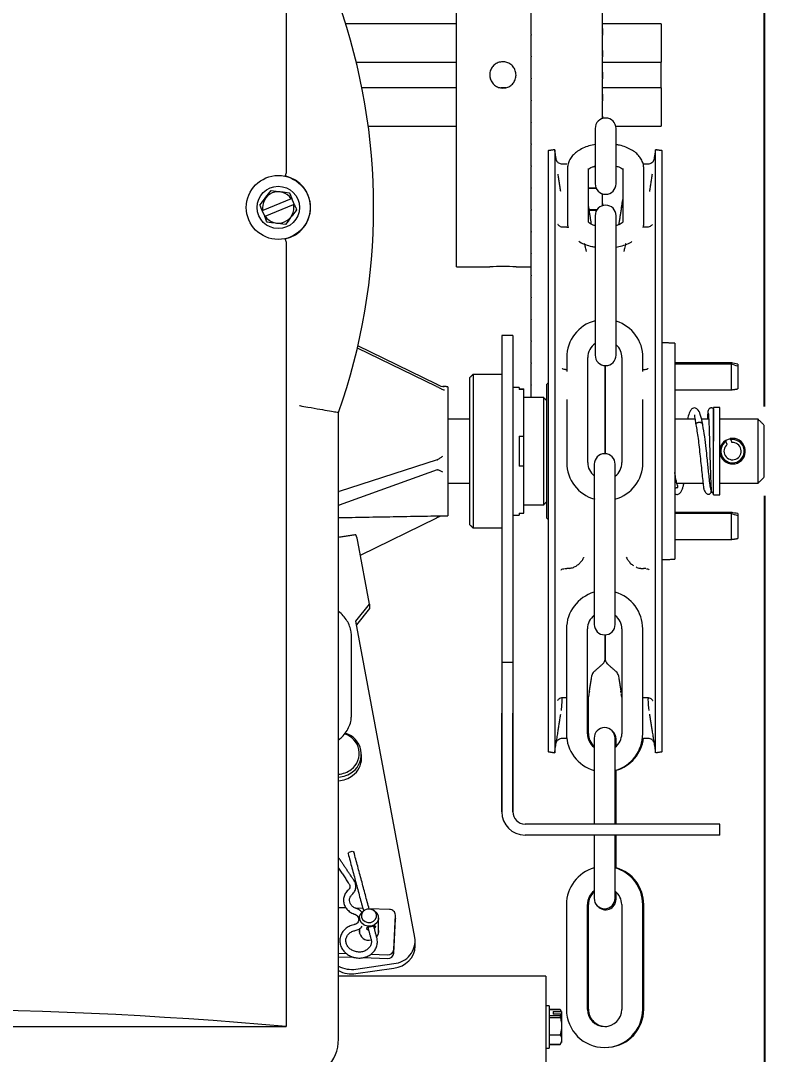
# Model space of a CAD drawing. Extents: x 4.1 to 26.9, y 8.2 to 41.8.
# Drawn here: x 19.65 to 26.91, y 19.45 to 29.55 of the extents above; entities that cross this region are included whole.
import ezdxf

# ---------------------------------------------------------------- set-up
doc = ezdxf.new("R2010")
doc.units = 0
doc.header["$LTSCALE"] = 0.5
doc.header["$MEASUREMENT"] = 0
doc.layers.get('Defpoints').update_dxf_attribs({"linetype": 'CONTINUOUS'})
doc.layers.add('DIM', color=1, linetype='CONTINUOUS')
doc.layers.add('OBJ', color=3, linetype='CONTINUOUS')
doc.styles.add('ROMANS', font='romans.shx', dxfattribs={"width": 0.9, "height": 0.375})
doc.dimstyles.new('GENIE', dxfattribs={"dimscale": 2, "dimtxt": 0.25, "dimasz": 0.156, "dimexe": 0.095, "dimexo": 0.0925, "dimgap": 0.095, "dimtad": 0, "dimtih": 1, "dimtoh": 1, "dimdec": 5, "dimzin": 4, "dimdsep": 46, "dimlunit": 5, "dimtxsty": 'ROMANS', "dimcen": 0.09, "dimadec": 0, "dimazin": 0, "dimtfac": 1, "dimtdec": 5, "dimtofl": 0, "dimtmove": 0, "dimatfit": 3, "dimfxl": 0, "dimfrac": 2, "dimtolj": 1, "dimtzin": 4, "dimarcsym": 0})

# ---------------------------------------------------------------- blocks, each defined once
blk = doc.blocks.new('*D25')
at = {"layer": 'Defpoints', "color": 0}
for p in [(22.754, 30.444), (14.107, 19.609), (22.754, 19.597)]:
    blk.add_point(p, dxfattribs=at)
at = {"layer": 'DIM', "color": 0, "lineweight": -2}
for p, q in [((14.419, 30.444), (16.979, 30.444)), ((22.442, 30.444), (19.561, 30.444))]:
    blk.add_line(p, q, dxfattribs=at)
at = {"layer": 'DIM', "color": 0}
for points in [[(14.419, 30.496), (14.419, 30.392), (14.107, 30.444)], [(22.442, 30.496), (22.442, 30.392), (22.754, 30.444)]]:
    blk.add_solid(points, dxfattribs=at)
at = {"layer": 'DIM', "color": 0, "insert": (18.27, 30.444), "char_height": 0.375, "attachment_point": 5, "style": 'ROMANS'}
blk.add_mtext('\\A1;8 11/16', dxfattribs=at)
blk = doc.blocks.new('*D30')
at = {"layer": 'Defpoints', "color": 0}
for p in [(26.913, 41.586), (20.905, 37.016), (26.913, 25.593)]:
    blk.add_point(p, dxfattribs=at)
at = {"layer": 'DIM', "color": 0, "lineweight": -2}
for p, q in [((20.905, 37.201), (20.905, 41.776)), ((26.913, 25.778), (26.913, 41.776)), ((21.217, 41.586), (23.331, 41.586)), ((26.601, 41.586), (23.92, 41.586))]:
    blk.add_line(p, q, dxfattribs=at)
at = {"layer": 'DIM', "color": 0}
for points in [[(21.217, 41.638), (21.217, 41.534), (20.905, 41.586)], [(26.601, 41.638), (26.601, 41.534), (26.913, 41.586)]]:
    blk.add_solid(points, dxfattribs=at)
at = {"layer": 'DIM', "color": 0, "insert": (23.625, 41.586), "char_height": 0.375, "attachment_point": 5, "style": 'ROMANS'}
blk.add_mtext('\\A1;6', dxfattribs=at)
blk = doc.blocks.new('*D31')
at = {"layer": 'Defpoints', "color": 0}
for p in [(10.117, 25.089), (26.913, 25.089), (26.913, 9.396)]:
    blk.add_point(p, dxfattribs=at)
at = {"layer": 'DIM', "color": 0, "lineweight": -2}
for p, q in [((10.117, 24.904), (10.117, 9.206)), ((26.913, 24.904), (26.913, 9.206)), ((10.429, 9.396), (16.22, 9.396)), ((26.601, 9.396), (20.827, 9.396))]:
    blk.add_line(p, q, dxfattribs=at)
at = {"layer": 'DIM', "color": 0}
for points in [[(10.429, 9.448), (10.429, 9.344), (10.117, 9.396)], [(26.601, 9.448), (26.601, 9.344), (26.913, 9.396)]]:
    blk.add_solid(points, dxfattribs=at)
at = {"layer": 'DIM', "color": 0, "insert": (18.524, 9.396), "char_height": 0.375, "attachment_point": 5, "style": 'ROMANS'}
blk.add_mtext('\\A1;16 13/16\\POVERALL LENGTH', dxfattribs=at)

msp = doc.modelspace()

# ---------------------------------------------------------------- linework, layer by layer
at = {"layer": 'OBJ', "linetype": 'Continuous', "lineweight": 15}
for p, q in [((22.242986, 35.721579), (22.242986, 28.058829)), ((23.905476, 27.14103), (23.905476, 30.891031)), ((24.636478, 29.411686), (24.636478, 29.619401)), ((25.331478, 29.411686), (25.331478, 29.619391)), ((25.905475, 29.516031), (25.905475, 29.141029)), ((24.636478, 29.411686), (24.636478, 29.405565)), ((24.636478, 29.19786), (24.636478, 29.405575)), ((25.331478, 29.46945), (25.331478, 29.405565)), ((25.331478, 29.19786), (25.331478, 29.405565)), ((24.636478, 29.19786), (24.636478, 29.19174)), ((24.636478, 28.984034), (24.636478, 29.191749)), ((25.331478, 29.255625), (25.331478, 29.19174)), ((25.331478, 28.984034), (25.331478, 29.19174)), ((22.92704, 29.141029), (23.905476, 29.141029)), ((25.331478, 29.141029), (25.905475, 29.141029)), ((25.905475, 28.891032), (25.905475, 29.141029)), ((24.636478, 28.984034), (24.636478, 28.977914)), ((24.636478, 28.770208), (24.636478, 28.977923)), ((25.331478, 29.041799), (25.331478, 28.977914)), ((25.331478, 28.770208), (25.331478, 28.977914)), ((23.905476, 28.891032), (22.982182, 28.891032)), ((24.387889, 28.891032), (24.337704, 28.891032)), ((25.905475, 28.891032), (25.331478, 28.891032)), ((25.905475, 28.891032), (25.905475, 28.51603)), ((25.331478, 28.827973), (25.331478, 28.764088)), ((24.636478, 28.770208), (24.636478, 28.764088)), ((24.636478, 28.556382), (24.636478, 28.764097)), ((25.331478, 28.590413), (25.331478, 28.764088)), ((25.331478, 28.614147), (25.331478, 28.590413)), ((24.636478, 28.556382), (24.636478, 28.550262)), ((24.636478, 28.342557), (24.636478, 28.550272)), ((25.260177, 28.492774), (25.260177, 27.952775)), ((25.465175, 27.952775), (25.465175, 28.492774)), ((24.636478, 28.342557), (24.636478, 28.336437)), ((24.636478, 28.128731), (24.636478, 28.336446)), ((24.800978, 28.275804), (24.800978, 26.895332)), ((24.865177, 28.285974), (24.865177, 22.395975)), ((25.850179, 26.90072), (25.850179, 28.285974)), ((25.914378, 22.40614), (25.914378, 28.275804)), ((24.636478, 28.128731), (24.636478, 28.122611)), ((24.636478, 27.914905), (24.636478, 28.12262)), ((25.249655, 28.122611), (25.260177, 28.122611)), ((24.636478, 27.914905), (24.636478, 27.908785)), ((24.636478, 27.701079), (24.636478, 27.908794)), ((25.195175, 27.908785), (25.270094, 27.908785)), ((22.29264, 27.807443), (22.015141, 27.69105)), ((22.32119, 27.754353), (22.297981, 27.809682)), ((25.331478, 27.738902), (25.331478, 27.855136)), ((22.009805, 27.688811), (22.033013, 27.633477)), ((22.038349, 27.635721), (22.315849, 27.752114)), ((24.636478, 27.701079), (24.636478, 27.694959)), ((24.636478, 27.487253), (24.636478, 27.694969)), ((25.202605, 27.694959), (25.275365, 27.694959)), ((25.331478, 27.758844), (25.331478, 27.738902)), ((25.260177, 27.641263), (25.260177, 27.532215)), ((25.465175, 27.532215), (25.465175, 27.641263)), ((24.636478, 27.487253), (24.636478, 27.481133)), ((24.636478, 27.273428), (24.636478, 27.484663)), ((22.242986, 27.38433), (22.242986, 19.72158)), ((24.636478, 27.273428), (24.636478, 27.267308)), ((24.636478, 27.059602), (24.636478, 27.267317)), ((24.636478, 27.059602), (24.636478, 27.053482)), ((24.636478, 26.845776), (24.636478, 27.053491)), ((24.800978, 26.895332), (24.800978, 22.40614)), ((25.850179, 22.395975), (25.850179, 26.90072)), ((24.636478, 26.845776), (24.636478, 26.839656)), ((24.636478, 26.63195), (24.636478, 26.839665)), ((25.260177, 26.710046), (25.260177, 26.279095)), ((25.465175, 26.279095), (25.465175, 26.710046)), ((24.636478, 26.63195), (24.636478, 26.62583)), ((24.636478, 26.418124), (24.636478, 26.62584)), ((24.347677, 26.470975), (24.347677, 25.640833)), ((24.455679, 26.470975), (24.455679, 25.640833)), ((23.711043, 25.994608), (22.943307, 26.370835)), ((24.636478, 26.418124), (24.636478, 26.412004)), ((24.636478, 26.204299), (24.636478, 26.412014)), ((26.037675, 26.396695), (26.037675, 26.129572)), ((23.711043, 25.973957), (22.937854, 26.347387)), ((24.636478, 26.204299), (24.636478, 26.198179)), ((24.636478, 25.990473), (24.636478, 26.198188)), ((25.357676, 26.176716), (25.357676, 25.316448)), ((25.357676, 25.316448), (25.357676, 26.176716)), ((26.587676, 26.203604), (26.037675, 26.203604)), ((26.587676, 26.19234), (26.037675, 26.19234)), ((26.587676, 26.203693), (26.587676, 26.203604)), ((26.587676, 26.203604), (26.587676, 26.19234)), ((26.587676, 26.19234), (26.587676, 25.939692)), ((26.652678, 26.192185), (26.652678, 26.149368)), ((26.652678, 26.170263), (26.652678, 25.949195)), ((24.037677, 24.620974), (24.037677, 26.060975)), ((24.067676, 26.090975), (24.067676, 24.590974)), ((26.037675, 26.129572), (26.037675, 25.451633)), ((26.652678, 26.149368), (26.652678, 25.987694)), ((23.823025, 25.970939), (23.823025, 24.71101)), ((24.519677, 25.964477), (24.519677, 25.943085)), ((24.519677, 25.950181), (24.562676, 25.950181)), ((24.562676, 25.865974), (24.562676, 25.950181)), ((24.636478, 25.990473), (24.636478, 25.984353)), ((24.636478, 25.864472), (24.636478, 25.984362)), ((24.787677, 24.687379), (24.787677, 25.99457)), ((24.562676, 25.943085), (24.519677, 25.943085)), ((24.562676, 25.488461), (24.562676, 25.943085)), ((24.757677, 25.340975), (24.757677, 25.864472)), ((26.415677, 25.121658), (26.415677, 25.768476)), ((26.477675, 25.121658), (26.477675, 25.768476)), ((22.753896, 19.596579), (22.753896, 25.719708)), ((26.852677, 25.340975), (26.852677, 25.652974)), ((24.347677, 25.640833), (24.347677, 24.111115)), ((24.455679, 25.640833), (24.455679, 24.111115)), ((26.912676, 25.340975), (26.912676, 25.592976)), ((24.519677, 25.488461), (24.562676, 25.488461)), ((24.519677, 25.488461), (24.519677, 25.193488)), ((24.562676, 25.193488), (24.562676, 25.488461)), ((26.037675, 25.451633), (26.037675, 24.97312)), ((26.584137, 25.453458), (26.595777, 25.424689)), ((26.549426, 25.405939), (26.537787, 25.434704)), ((23.718642, 25.257218), (22.760467, 24.946697)), ((24.757677, 24.817472), (24.757677, 25.340975)), ((26.852677, 25.028975), (26.852677, 25.340975)), ((26.912676, 25.088974), (26.912676, 25.340975)), ((23.718642, 25.157749), (22.760467, 24.814473)), ((24.562676, 25.193488), (24.519677, 25.193488)), ((24.562676, 24.735171), (24.562676, 25.193488)), ((25.251326, 25.213181), (25.251326, 24.943182)), ((25.456328, 24.943182), (25.456328, 25.213181)), ((26.415677, 24.913473), (26.415677, 25.121658)), ((26.477675, 24.913473), (26.477675, 25.121658)), ((22.753896, 24.94498), (22.760467, 24.946697)), ((26.037675, 24.97312), (26.037675, 24.417863)), ((22.753896, 24.812533), (22.760467, 24.814475)), ((24.562676, 24.735171), (24.562676, 24.815975)), ((26.587676, 24.742168), (26.037675, 24.742168)), ((26.587676, 24.742258), (26.587676, 24.742168)), ((26.587676, 24.742168), (26.587676, 24.7309)), ((23.711043, 24.687342), (22.966929, 24.322688)), ((24.519677, 24.735171), (24.562676, 24.735171)), ((24.519677, 24.735171), (24.519677, 24.717472)), ((26.587676, 24.7309), (26.037675, 24.7309)), ((26.587676, 24.7309), (26.587676, 24.478256)), ((26.652678, 24.73075), (26.652678, 24.687928)), ((26.652678, 24.708823), (26.652678, 24.487755)), ((26.652678, 24.687928), (26.652678, 24.526254)), ((23.055894, 23.847109), (22.941463, 24.458812)), ((26.037675, 24.417863), (26.037675, 24.285254)), ((24.959991, 24.193693), (24.983147, 24.193693)), ((25.755365, 24.193693), (25.732204, 24.193693)), ((24.347677, 24.111115), (24.347677, 23.280972)), ((24.455679, 24.111115), (24.455679, 23.280972)), ((22.922145, 23.681553), (23.055894, 23.847109)), ((23.055894, 23.847109), (23.055894, 23.803039)), ((25.251326, 23.919179), (25.251326, 23.649179)), ((25.456328, 23.649179), (25.456328, 23.919179)), ((23.055894, 23.803039), (22.928843, 23.645772)), ((23.500339, 20.590771), (22.922145, 23.681553)), ((25.357676, 23.547691), (25.357676, 23.310976)), ((25.357676, 23.310976), (25.357676, 23.547691)), ((24.347677, 23.280972), (24.347677, 21.818974)), ((24.347677, 23.280972), (24.455679, 23.280972)), ((24.455679, 23.280972), (24.455679, 21.818974)), ((24.347677, 21.818974), (24.347677, 22.780974)), ((24.455679, 21.818974), (24.455679, 22.780974)), ((25.250509, 22.53781), (25.250509, 22.267811)), ((25.455507, 22.267811), (25.455507, 22.53781)), ((25.465175, 22.456499), (25.465175, 22.528081)), ((26.477675, 21.698976), (24.575677, 21.698976)), ((26.477675, 21.590974), (26.477675, 21.698976)), ((26.477675, 21.590974), (24.575677, 21.590974)), ((25.250509, 21.243812), (25.250509, 20.973813)), ((25.455507, 20.973813), (25.455507, 21.243812)), ((22.855599, 21.116868), (22.855754, 21.11662)), ((25.465175, 20.964083), (25.465175, 21.036168)), ((22.8285, 20.8789), (22.753896, 20.881458)), ((22.991479, 20.87332), (22.924276, 20.87562)), ((23.251895, 20.864398), (23.052604, 20.871222)), ((23.294848, 20.472843), (23.309529, 20.809229)), ((23.294848, 20.438051), (23.309529, 20.774437)), ((23.309575, 20.776488), (23.309529, 20.774437)), ((22.959377, 20.670688), (22.956448, 20.652882)), ((22.959377, 20.635897), (22.958406, 20.632198)), ((23.145376, 20.635897), (23.146348, 20.632179)), ((23.146343, 20.632198), (23.145376, 20.635897)), ((22.753896, 20.438183), (22.829885, 20.435578)), ((22.753896, 20.403392), (22.903344, 20.398271)), ((23.069688, 20.427365), (23.232573, 20.421784)), ((22.924619, 20.281756), (23.294576, 20.336071)), ((22.995234, 20.395122), (23.232573, 20.386993)), ((22.924619, 20.237686), (23.294576, 20.292001)), ((24.779975, 20.212389), (24.779975, 18.083827)), ((24.810979, 19.923598), (24.810979, 19.900647)), ((24.810979, 19.900647), (24.810979, 19.509594)), ((24.810979, 19.886173), (24.919431, 19.886173)), ((24.919431, 19.82487), (24.810979, 19.82487)), ((24.810979, 19.808598), (24.919431, 19.808598)), ((24.850975, 19.869254), (24.92572, 19.869254)), ((24.850975, 19.869254), (24.850975, 19.841794)), ((24.92572, 19.841794), (24.850975, 19.841794)), ((24.919431, 19.886596), (24.919431, 19.886173)), ((24.919431, 19.82487), (24.919431, 19.808598)), ((24.930977, 19.866598), (24.930977, 19.860999)), ((24.930977, 19.860999), (24.930977, 19.833543)), ((24.930977, 19.833543), (24.930977, 19.752387)), ((14.617989, 19.72158), (22.242986, 19.72158)), ((24.930977, 19.752387), (24.930977, 19.695007)), ((24.930977, 19.695007), (24.930977, 19.608341)), ((24.810979, 19.638795), (24.919431, 19.638795)), ((24.930977, 19.608341), (24.930977, 19.577252)), ((24.919431, 19.546793), (24.810979, 19.546793)), ((24.919431, 19.546793), (24.919431, 19.546596)), ((24.930977, 19.577252), (24.930977, 19.566594))]:
    msp.add_line(p, q, dxfattribs=at)
at = {"layer": 'OBJ', "linetype": 'Continuous', "lineweight": 15, "flags": 128}
for points in [[(26.300748, 25.617066), (26.300748, 25.617066)], [(22.847611, 21.410189), (22.84748, 21.412761), (22.850418, 21.418482), (22.857233, 21.424095), (22.866882, 21.428746), (22.877902, 21.431722), (22.888607, 21.432571), (22.897379, 21.431168), (22.90287, 21.427723), (22.904118, 21.42533)], [(23.109276, 20.846977), (23.127753, 20.830062), (23.142861, 20.800837), (23.144194, 20.768712), (23.131545, 20.738581), (23.106849, 20.71503), (23.073856, 20.701649), (23.037591, 20.700467), (23.003583, 20.71167), (22.976996, 20.73355), (22.961888, 20.762779), (22.960555, 20.7949), (22.973203, 20.825031), (22.995478, 20.846977)], [(23.035202, 20.866778), (23.008821, 20.856072), (22.989071, 20.837243), (22.978957, 20.813152), (22.980023, 20.787466), (22.992103, 20.764098), (23.013359, 20.746602), (23.040557, 20.737647), (23.069552, 20.73859), (23.095928, 20.749291), (23.115677, 20.76812), (23.125791, 20.792211), (23.124726, 20.817897), (23.112646, 20.841265), (23.09139, 20.858762), (23.064192, 20.867721), (23.035202, 20.866778)], [(22.958401, 20.632179), (22.95887, 20.634061), (22.959377, 20.635897)]]:
    msp.add_lwpolyline(points, dxfattribs=at)
at = {"layer": 'OBJ', "linetype": 'Continuous', "lineweight": 15}
for radius in [0.3125, 0.207]:
    msp.add_circle((22.165496, 27.72158), radius, dxfattribs=at)
for centre, radius, start, end in [((17.086132, 27.72158), 6.010909, 340.5466288, 19.4533712), ((25.362677, 28.492774), 0.1025, 0, 180), ((22.165496, 27.72158), 0.31504, 282.5866872, 77.4133128), ((22.165496, 27.72158), 0.153422, 34.0312691, 191.4788268), ((25.362677, 27.952774), 0.1025, 180, 0), ((22.165496, 27.72158), 0.153422, 214.0312691, 11.4788268), ((25.362677, 27.641265), 0.1025, 0, 180), ((24.359103, 25.26972), 1.875717, 86.071763, 93.879808), ((25.355022, 26.254571), 0.3725, 104.7508363, 180), ((25.355022, 26.254571), 0.3725, 0, 72.5155671), ((25.355022, 26.254571), 0.1675, 124.3625341, 180), ((25.355022, 26.254571), 0.1675, 0, 48.0749806), ((25.362677, 26.279096), 0.1025, 180, 0), ((26.289411, 25.598068), 0.022123, 20.7347855, 59.1741929), ((26.602677, 25.340974), 0.125, 123.5634619, 100.4895438), ((26.602677, 25.340974), 0.114, 124.6943218, 99.3586839), ((26.602677, 25.340974), 0.084, 129.3411564, 94.7118492), ((25.353827, 25.213181), 0.1025, 0, 180), ((25.355022, 25.230571), 0.3725, 180, 254.5830637), ((25.355022, 25.230571), 0.1675, 180, 231.7516116), ((25.355022, 25.230571), 0.3725, 285.4169363, 0), ((25.355022, 25.230571), 0.1675, 307.21508, 0), ((22.770976, 24.446754), 0.170913, 4.0455815, 26.8595618), ((25.353023, 23.604906), 0.3725, 106.3092813, 180), ((25.353023, 23.604906), 0.3725, 0, 73.8992248), ((25.353023, 23.604906), 0.1675, 127.382777, 180), ((25.353023, 23.604906), 0.1675, 0, 51.9212783), ((25.353827, 23.649181), 0.1025, 180, 0), ((25.295177, 23.310974), 0.0625, 311.6736509, 0), ((25.420177, 23.310974), 0.0625, 180, 228.3263491), ((25.289972, 23.138992), 0.0625, 131.6736509, 171), ((25.425383, 23.138992), 0.0625, 9, 48.3263491), ((25.353007, 22.537811), 0.1025, 0, 180), ((22.760616, 22.388529), 0.195894, 307.234045, 75.2267679), ((22.764765, 22.379696), 0.212326, 306.8695831, 75.9106858), ((25.353023, 22.580906), 0.3725, 180, 254.0254907), ((25.353023, 22.580906), 0.1675, 180, 232.2633206), ((25.362677, 22.581876), 0.1675, 180, 227.9581789), ((25.362677, 22.528082), 0.1025, 0, 48.664148), ((25.353023, 22.580906), 0.1675, 307.7231848, 0), ((25.353023, 22.580906), 0.3725, 285.9695174, 0), ((25.362677, 22.581876), 0.3725, 285.9720133, 353.2158322), ((22.768197, 22.34384), 0.211302, 305.9205646, 359.1988654), ((22.731633, 22.43063), 0.246962, 275.1721221, 306.6774324), ((22.731876, 22.424914), 0.268235, 274.7087571, 306.694625), ((22.731866, 22.38785), 0.268281, 274.7100764, 306.689902), ((24.575677, 21.818974), 0.228, 180, 270), ((24.575677, 21.818974), 0.12, 180, 270), ((25.352192, 20.912511), 0.3725, 105.8416992, 180), ((25.352192, 20.912511), 0.3725, 0, 73.8975877), ((25.362677, 20.913564), 0.3725, 0, 74.0279867), ((25.352192, 20.912511), 0.1675, 127.378375, 180), ((25.362677, 20.913564), 0.1675, 132.0418211, 180), ((25.352192, 20.912511), 0.1675, 0, 51.9168344), ((25.353007, 20.973811), 0.1025, 180, 0), ((25.362677, 20.964082), 0.1025, 220.990778, 0), ((23.253274, 20.80815), 0.056265, 1.0984416, 91.4042005), ((23.050181, 20.657559), 0.09385, 182.8568578, 284.1761756), ((23.070263, 20.649621), 0.078012, 316.1070801, 15.6672583), ((23.275866, 20.56165), 0.226354, 274.7414364, 7.391534), ((23.274105, 20.520918), 0.22983, 275.1099956, 357.3999721), ((23.237669, 20.479076), 0.057518, 264.9172162, 353.7781297), ((23.237671, 20.444283), 0.057516, 264.9150275, 353.7803184), ((22.883574, 20.555131), 0.276439, 242.0241316, 278.5387236), ((22.883568, 20.511031), 0.27641, 242.0221259, 278.5407293), ((25.352192, 19.888511), 0.3725, 180, 0), ((25.352192, 19.888511), 0.1675, 180, 0), ((25.362677, 19.889564), 0.1675, 180, 273.933051), ((25.362677, 19.889564), 0.3725, 274.9251913, 0), ((22.367987, 19.59658), 0.385909, 270, 0)]:
    msp.add_arc(centre, radius, start, end, dxfattribs=at)
for centre, major_axis, ratio, start_param, end_param in [((26.332158, 26.056373), (0.465069, 0.042594), 0.322346436, 0.78133214, 0.959897173), ((26.332158, 26.087013), (0.465069, -0.042594), 0.322346436, 0.840360327, 1.01892536), ((26.332158, 24.594936), (0.465069, 0.042594), 0.322346436, 0.78133214, 0.959897173), ((26.332158, 24.625576), (0.465069, -0.042594), 0.322346436, 0.840360327, 1.01892536), ((18.430487, 5.456649), (25, 0), 0.577350269, 1.417698957, 1.723893696)]:
    msp.add_ellipse(centre, major_axis=major_axis, ratio=ratio, start_param=start_param, end_param=end_param, dxfattribs=at)
for points in [[(23.905476, 29.516031), (22.822943, 29.516031)], [(25.905475, 29.516031), (25.331478, 29.516031)], [(23.044311, 28.51603), (23.905476, 28.51603)], [(25.462505, 28.51603), (25.905475, 28.51603)], [(24.865177, 28.285974), (24.800978, 28.275804)], [(24.880289, 28.190555), (24.865177, 28.285974)], [(25.850179, 28.285974), (25.834461, 28.186749)], [(25.914378, 28.275804), (25.850179, 28.285974)], [(24.983147, 28.14443), (24.939993, 28.14443)], [(24.990178, 28.101918), (24.990178, 27.568241)], [(25.195175, 27.579087), (25.195175, 28.101918)], [(25.530177, 28.101918), (25.530177, 27.576388)], [(25.775467, 28.14443), (25.732204, 28.14443)], [(25.735179, 27.568241), (25.735179, 28.101918)], [(22.242986, 28.058829), (22.242878, 28.057829)], [(24.924819, 27.876096), (24.898753, 28.046303)], [(25.816603, 28.046303), (25.790532, 27.876096)], [(25.195175, 27.914905), (25.267429, 27.914905)], [(22.274693, 27.865208), (22.297981, 27.809682)], [(22.29264, 27.807443), (22.297981, 27.809682)], [(22.009805, 27.688811), (21.986517, 27.744332)], [(22.009805, 27.688811), (22.015141, 27.69105)], [(22.32119, 27.754353), (22.315849, 27.752114)], [(25.195175, 27.701079), (25.279439, 27.701079)], [(25.224363, 27.557681), (25.202732, 27.694232)], [(25.513065, 27.697043), (25.490157, 27.552415)], [(22.038349, 27.635721), (22.033013, 27.633477)], [(24.983147, 27.528057), (24.947215, 27.528057)], [(24.997687, 27.526189), (24.983194, 27.526851)], [(25.260177, 27.532215), (25.260177, 26.710046)], [(25.465175, 26.710046), (25.465175, 27.532215)], [(25.768178, 27.528057), (25.732204, 27.528057)], [(22.242878, 27.385334), (22.242986, 27.38433)], [(23.905476, 27.14103), (24.232185, 27.14103)], [(24.487603, 27.14103), (24.636478, 27.14103)], [(24.455679, 26.470975), (24.347677, 26.470975)], [(26.037675, 26.396695), (25.914378, 26.398844)], [(24.982523, 26.254573), (24.982523, 26.120542)], [(25.187521, 25.23057), (25.187521, 26.254573)], [(25.522522, 26.254573), (25.522522, 25.23057)], [(25.72752, 26.120467), (25.72752, 26.254573)], [(26.587676, 26.203693), (26.037675, 26.203693)], [(26.599616, 26.201947), (26.587676, 26.203693)], [(24.067676, 26.090975), (24.037677, 26.060975)], [(24.347677, 26.090975), (24.067676, 26.090975)], [(24.982523, 26.13618), (24.970339, 26.13618)], [(25.745017, 26.13618), (25.72752, 26.13618)], [(23.823025, 25.970939), (23.771554, 25.97184)], [(24.519677, 25.964477), (24.455679, 25.964477)], [(24.800978, 26.007871), (24.787677, 25.99457)], [(26.587676, 25.939692), (26.652678, 25.949195)], [(24.757677, 25.864472), (24.562676, 25.864472)], [(24.787677, 25.834473), (24.757677, 25.864472)], [(26.037675, 25.939692), (26.587676, 25.939692)], [(24.982523, 25.844441), (24.982523, 25.23057)], [(25.72752, 25.23057), (25.72752, 25.844455)], [(26.477675, 25.768476), (26.415677, 25.768476)], [(22.753896, 25.719708), (22.749419, 25.720478)], [(24.037677, 25.652974), (23.823025, 25.652974)], [(26.23522, 25.652974), (26.037675, 25.652974)], [(26.369612, 25.652974), (26.300476, 25.652974)], [(26.852677, 25.652974), (26.477675, 25.652974)], [(26.912676, 25.592976), (26.852677, 25.652974)], [(26.311932, 25.595796), (26.310768, 25.603057)], [(26.533572, 25.445133), (26.537787, 25.434704)], [(26.584137, 25.453458), (26.579918, 25.463887)], [(23.718642, 25.257218), (23.719599, 25.257519)], [(23.719599, 25.158082), (23.718642, 25.157749)], [(26.852677, 25.028975), (26.912676, 25.088974)], [(23.823025, 25.028975), (24.037677, 25.028975)], [(25.251326, 24.943182), (25.251326, 23.919179)], [(25.456328, 23.919179), (25.456328, 24.943182)], [(26.058185, 25.028975), (26.313729, 25.028975)], [(26.381106, 25.028975), (26.389826, 25.028975)], [(26.390633, 24.964733), (26.391675, 24.957369)], [(26.390751, 24.941347), (26.391962, 24.941492)], [(26.394022, 24.941731), (26.396894, 24.951362)], [(26.477675, 25.028975), (26.852677, 25.028975)], [(24.757677, 24.817472), (24.787677, 24.847476)], [(26.415677, 24.913473), (26.477675, 24.913473)], [(24.562676, 24.817472), (24.757677, 24.817472)], [(26.587676, 24.742258), (26.037675, 24.742258)], [(26.599616, 24.740512), (26.587676, 24.742258)], [(22.753896, 24.692345), (23.823025, 24.71101)], [(24.455679, 24.717472), (24.519677, 24.717472)], [(24.787677, 24.687379), (24.800978, 24.674078)], [(24.037677, 24.620974), (24.067676, 24.590974)], [(24.067676, 24.590974), (24.347677, 24.590974)], [(22.92345, 24.523973), (22.753896, 24.49908)], [(26.037675, 24.478256), (26.587676, 24.478256)], [(26.587676, 24.478256), (26.652678, 24.487755)], [(25.914378, 24.283105), (26.037675, 24.285254)], [(22.880478, 22.762112), (22.880478, 23.533447)], [(24.980524, 23.604907), (24.980524, 22.580904)], [(25.185521, 22.580904), (25.185521, 23.604907)], [(25.520523, 23.604907), (25.520523, 22.580904)], [(25.725521, 22.580904), (25.725521, 23.604907)], [(25.248416, 23.185675), (25.336734, 23.264292)], [(25.378622, 23.264292), (25.46694, 23.185675)], [(25.202732, 22.987718), (25.22824, 23.148767)], [(25.487112, 23.148767), (25.513065, 22.984906)], [(24.944522, 22.934679), (24.980524, 22.934679)], [(25.195175, 22.581876), (25.195175, 22.941465)], [(25.204337, 22.998033), (25.202718, 22.987718)], [(25.513122, 22.984916), (25.511019, 22.998033)], [(25.732204, 22.934679), (25.770985, 22.934679)], [(24.898753, 22.607975), (24.924819, 22.773108)], [(25.790532, 22.773108), (25.816603, 22.607975)], [(24.865177, 22.395975), (24.898696, 22.607604)], [(24.939993, 22.537519), (24.983058, 22.537519)], [(25.732204, 22.537519), (25.775467, 22.537519)], [(25.818434, 22.596397), (25.850179, 22.395975)], [(22.979478, 22.340885), (22.979478, 22.378)], [(24.800978, 22.40614), (24.865177, 22.395975)], [(25.850179, 22.395975), (25.914378, 22.40614)], [(25.250509, 22.267811), (25.250509, 21.698976)], [(25.455507, 21.698976), (25.455507, 22.267811)], [(25.465175, 21.698976), (25.465175, 22.225693)], [(25.250509, 21.590974), (25.250509, 21.243812)], [(25.455507, 21.243812), (25.455507, 21.590974)], [(25.465175, 21.267462), (25.465175, 21.590974)], [(22.847611, 21.410189), (22.998064, 20.848746)], [(23.053322, 20.868552), (22.904118, 21.42533)], [(22.904264, 21.149318), (22.753896, 21.372375)], [(22.753896, 21.267715), (22.855754, 21.11662)], [(24.979693, 20.912509), (24.979693, 19.888511)], [(25.184691, 19.888511), (25.184691, 20.912509)], [(25.195175, 19.889562), (25.195175, 20.913565)], [(25.519692, 20.912509), (25.519692, 19.888511)], [(25.72469, 19.888511), (25.72469, 20.912509)], [(25.735179, 19.889562), (25.735179, 20.913565)], [(23.006878, 20.854791), (22.995478, 20.846977)], [(23.109276, 20.846977), (23.097871, 20.854791)], [(23.309575, 20.776488), (23.309575, 20.811284)], [(22.959377, 20.781806), (22.959377, 20.770875)], [(23.128335, 20.588612), (23.097477, 20.703766)], [(23.145376, 20.6285), (23.145376, 20.781806)], [(22.959377, 20.677395), (22.959377, 20.6285)], [(23.040402, 20.690742), (23.071828, 20.573467)], [(23.503699, 20.510492), (23.503699, 20.554562)], [(24.779975, 20.212389), (22.753896, 20.212389)], [(24.810979, 19.923598), (24.779975, 19.923598)], [(24.919431, 19.886596), (24.810979, 19.886596)], [(24.930977, 19.866598), (24.919431, 19.886596)], [(24.930977, 19.695007), (24.919431, 19.638795)], [(24.779975, 19.509594), (24.810979, 19.509594)], [(24.810979, 19.546596), (24.919431, 19.546596)], [(24.930977, 19.577252), (24.919431, 19.546793)], [(24.919431, 19.546596), (24.930977, 19.566594)]]:
    msp.add_open_spline(points, degree=1, dxfattribs=at)
for points, knots in [([(24.359105, 28.887531), (24.344674, 28.888948), (24.315814, 28.891781), (24.277389, 28.913874), (24.248135, 28.946437), (24.231371, 28.987149), (24.229013, 29.03102), (24.241278, 29.07318), (24.266787, 29.108908), (24.302708, 29.134231), (24.345013, 29.146231), (24.388867, 29.143554), (24.42934, 29.126556), (24.46193, 29.09712), (24.482983, 29.058526), (24.490053, 29.01513), (24.482392, 28.971901), (24.460876, 28.933591), (24.427914, 28.904737), (24.391979, 28.889642), (24.368333, 28.888123), (24.359105, 28.887531)], [0, 0, 0, 0, 0.053604379, 0.107202977, 0.160884883, 0.214616104, 0.268260242, 0.321812912, 0.375414719, 0.429125386, 0.482840818, 0.536448838, 0.590004252, 0.643644147, 0.697376116, 0.751055147, 0.80462966, 0.858197953, 0.911880782, 0.965610136, 1, 1, 1, 1]), ([(25.260177, 28.335507), (25.25075, 28.334096), (25.218997, 28.329344), (25.168603, 28.313284), (25.11289, 28.288081), (25.066735, 28.256299), (25.031116, 28.220101), (25.006137, 28.179778), (24.992338, 28.139637), (24.990828, 28.113264), (24.990178, 28.101918)], [0, 0, 0, 0, 0.065010849, 0.218956566, 0.376742986, 0.522560694, 0.659049939, 0.786282788, 0.90805156, 1, 1, 1, 1]), ([(25.735179, 28.101918), (25.734382, 28.114494), (25.732615, 28.142356), (25.717504, 28.18325), (25.692231, 28.222392), (25.65749, 28.257064), (25.613299, 28.287428), (25.559585, 28.31218), (25.509204, 28.328611), (25.476104, 28.333778), (25.465175, 28.335484)], [0, 0, 0, 0, 0.101898038, 0.22574353, 0.350144029, 0.480802102, 0.621419529, 0.771206116, 0.92446136, 1, 1, 1, 1]), ([(24.940246, 28.145021), (24.934178, 28.145218), (24.922192, 28.145607), (24.906708, 28.153103), (24.895084, 28.162539), (24.88749, 28.172235), (24.883131, 28.180505), (24.881069, 28.185978), (24.880207, 28.188832), (24.879743, 28.190565), (24.879553, 28.191474), (24.879737, 28.190576), (24.879858, 28.189987)], [0, 0, 0, 0, 0.160722776, 0.317465274, 0.449036927, 0.559482643, 0.646834171, 0.703820697, 0.744554084, 0.790868121, 0.862962476, 1, 1, 1, 1]), ([(25.834297, 28.183328), (25.834752, 28.185928), (25.835591, 28.190722), (25.835949, 28.19193), (25.835198, 28.188972), (25.834062, 28.185286), (25.830773, 28.177073), (25.821939, 28.163185), (25.805027, 28.150553), (25.787785, 28.144067), (25.778126, 28.145071), (25.775621, 28.145331)], [0, 0, 0, 0, 0.1896290934, 0.3495567872, 0.3990921536, 0.4376262152, 0.4876183248, 0.6152094579, 0.7889060141, 0.9452676303, 1, 1, 1, 1]), ([(25.196335, 28.095075), (25.200036, 28.098204), (25.207486, 28.104502), (25.230225, 28.116897), (25.250737, 28.123233), (25.260177, 28.126149)], [0, 0, 0, 0, 0.347680778, 0.699788899, 1, 1, 1, 1]), ([(25.465175, 28.125802), (25.471346, 28.124137), (25.490143, 28.119064), (25.511585, 28.108381), (25.525631, 28.098462), (25.527373, 28.096578), (25.527417, 28.09653)], [0, 0, 0, 0, 0.197410996, 0.601325833, 0.989875093, 1, 1, 1, 1]), ([(22.234148, 28.02905), (22.234162, 28.029051), (22.234323, 28.029063), (22.23488, 28.029675), (22.236195, 28.032798), (22.238255, 28.039332), (22.240591, 28.047993), (22.242115, 28.054551), (22.242878, 28.057829)], [0, 0, 0, 0, 0.011601926, 0.133679531, 0.350822275, 0.567320382, 0.783662832, 1, 1, 1, 1]), ([(21.986517, 27.744332), (22.005936, 27.769877), (22.04241, 27.817855), (22.078729, 27.865625), (22.09571, 27.887961)], [0, 0, 0, 0, 0.532430944, 1, 1, 1, 1]), ([(22.09571, 27.887961), (22.127543, 27.883913), (22.187329, 27.876312), (22.246859, 27.868746), (22.274693, 27.865208)], [0, 0, 0, 0, 0.532430526, 1, 1, 1, 1]), ([(25.511019, 27.656638), (25.511742, 27.663409), (25.513884, 27.683455), (25.520124, 27.72924), (25.527285, 27.776555), (25.530177, 27.795663)], [0, 0, 0, 0, 0.233169652, 0.690314808, 1, 1, 1, 1]), ([(25.530177, 27.80145), (25.529136, 27.795053), (25.523662, 27.761433), (25.517054, 27.721869), (25.514229, 27.70403), (25.513122, 27.697034)], [0, 0, 0, 0, 0.124972458, 0.656829127, 1, 1, 1, 1]), ([(22.344478, 27.698826), (22.325056, 27.673282), (22.28858, 27.625307), (22.252264, 27.577537), (22.235284, 27.555203)], [0, 0, 0, 0, 0.532457117, 1, 1, 1, 1]), ([(22.32119, 27.754353), (22.326019, 27.742837), (22.333871, 27.724111), (22.341529, 27.705856), (22.344478, 27.698826)], [0, 0, 0, 0, 0.614952208, 1, 1, 1, 1]), ([(25.202718, 27.694227), (25.202468, 27.695827), (25.201044, 27.704973), (25.197828, 27.72443), (25.195175, 27.740484)], [0, 0, 0, 0, 0.174941219, 1, 1, 1, 1]), ([(25.195175, 27.727629), (25.196325, 27.71974), (25.201066, 27.687222), (25.202927, 27.669819), (25.204337, 27.656638)], [0, 0, 0, 0, 0.242592804, 1, 1, 1, 1]), ([(22.056301, 27.577956), (22.053352, 27.584985), (22.045695, 27.603239), (22.037842, 27.621963), (22.033013, 27.633477)], [0, 0, 0, 0, 0.3850745711, 1, 1, 1, 1]), ([(22.235284, 27.555203), (22.20345, 27.55925), (22.143663, 27.566851), (22.084134, 27.574418), (22.056301, 27.577956)], [0, 0, 0, 0, 0.532455769, 1, 1, 1, 1]), ([(24.990178, 27.568241), (24.990407, 27.555498), (24.990696, 27.539385), (24.996303, 27.524559), (24.997476, 27.521458)], [0, 0, 0, 0, 0.790861548, 1, 1, 1, 1]), ([(25.260177, 27.544356), (25.254031, 27.546002), (25.235307, 27.551015), (25.212869, 27.562501), (25.196332, 27.573809), (25.192419, 27.580139), (25.193019, 27.578636), (25.193087, 27.578467)], [0, 0, 0, 0, 0.138848401, 0.422957122, 0.696245113, 0.965829464, 1, 1, 1, 1]), ([(25.532463, 27.578965), (25.531955, 27.578127), (25.530922, 27.576424), (25.517309, 27.565257), (25.495242, 27.553352), (25.474652, 27.546954), (25.465175, 27.544009)], [0, 0, 0, 0, 0.251561297, 0.511779834, 0.77529768, 1, 1, 1, 1]), ([(25.729402, 27.526766), (25.730291, 27.529307), (25.734915, 27.542521), (25.735061, 27.556749), (25.735179, 27.568241)], [0, 0, 0, 0, 0.192264591, 1, 1, 1, 1]), ([(24.94692, 27.528831), (24.94512, 27.528583), (24.936408, 27.527382), (24.922273, 27.532582), (24.908567, 27.541206), (24.900884, 27.549717), (24.89764, 27.554761), (24.896826, 27.55659), (24.897051, 27.556055), (24.897077, 27.555991)], [0, 0, 0, 0, 0.063413703, 0.306980257, 0.506643742, 0.675889963, 0.823611149, 0.979091734, 1, 1, 1, 1]), ([(25.818049, 27.555484), (25.818127, 27.555669), (25.818366, 27.556229), (25.816685, 27.5529), (25.810942, 27.545267), (25.798607, 27.535221), (25.78293, 27.528194), (25.771962, 27.528901), (25.768234, 27.529141)], [0, 0, 0, 0, 0.082729972, 0.251502401, 0.411261529, 0.618214988, 0.870249427, 1, 1, 1, 1]), ([(22.242878, 27.385334), (22.242115, 27.388613), (22.240591, 27.39517), (22.238254, 27.403827), (22.236195, 27.410366), (22.23488, 27.413489), (22.234323, 27.414101), (22.234162, 27.414112), (22.234148, 27.414113)], [0, 0, 0, 0, 0.216341724, 0.432603323, 0.649170337, 0.866317653, 0.98839783, 1, 1, 1, 1]), ([(25.09977, 27.393073), (25.10385, 27.390157), (25.123367, 27.376206), (25.166147, 27.358341), (25.216109, 27.341506), (25.24924, 27.336374), (25.260177, 27.33468)], [0, 0, 0, 0, 0.094658063, 0.452879435, 0.819382927, 1, 1, 1, 1]), ([(25.165035, 27.334112), (25.163847, 27.339671), (25.161181, 27.35215), (25.158359, 27.362695), (25.156794, 27.368542)], [0, 0, 0, 0, 0.445539937, 1, 1, 1, 1]), ([(25.46694, 27.334942), (25.475782, 27.336262), (25.506965, 27.340914), (25.556267, 27.357352), (25.598571, 27.374177), (25.617231, 27.387355), (25.619546, 27.38899)], [0, 0, 0, 0, 0.154252726, 0.543968737, 0.94339901, 1, 1, 1, 1]), ([(25.558614, 27.369288), (25.55793, 27.366814), (25.555033, 27.356329), (25.552378, 27.343317), (25.550349, 27.333375)], [0, 0, 0, 0, 0.235896974, 1, 1, 1, 1]), ([(25.176018, 27.291811), (25.175766, 27.29248), (25.175185, 27.294023), (25.171109, 27.308321), (25.167529, 27.322387), (25.16526, 27.333488), (25.165031, 27.334609)], [0, 0, 0, 0, 0.250690333, 0.578876078, 0.957450135, 1, 1, 1, 1]), ([(25.550344, 27.334722), (25.548464, 27.32632), (25.544709, 27.309545), (25.540353, 27.294678), (25.539609, 27.292597), (25.539291, 27.291708)], [0, 0, 0, 0, 0.364908073, 0.728538276, 1, 1, 1, 1]), ([(24.970494, 26.137621), (24.966342, 26.137327), (24.954305, 26.136476), (24.941753, 26.145378), (24.940225, 26.147098), (24.939547, 26.147862)], [0, 0, 0, 0, 0.226523387, 0.656667725, 1, 1, 1, 1]), ([(25.775373, 26.14728), (25.775351, 26.147259), (25.775281, 26.147192), (25.766655, 26.138951), (25.751808, 26.137389), (25.744195, 26.136589)], [0, 0, 0, 0, 0.179831537, 0.579423668, 1, 1, 1, 1]), ([(23.756521, 25.974243), (23.748178, 25.977691), (23.733367, 25.983812), (23.717829, 25.991326), (23.711043, 25.994608)], [0, 0, 0, 0, 0.563286973, 1, 1, 1, 1]), ([(23.711043, 25.973957), (23.723208, 25.967944), (23.738853, 25.960211), (23.753306, 25.951914), (23.756521, 25.950068)], [0, 0, 0, 0, 0.777511898, 1, 1, 1, 1]), ([(23.787286, 25.969372), (23.787193, 25.96937), (23.776712, 25.969185), (23.766572, 25.971725), (23.756521, 25.974243)], [0, 0, 0, 0, 0.0088069321, 1, 1, 1, 1]), ([(23.756521, 25.950068), (23.766569, 25.94532), (23.776706, 25.940529), (23.787193, 25.938582), (23.787286, 25.938565)], [0, 0, 0, 0, 0.991197855, 1, 1, 1, 1]), ([(22.374477, 25.785841), (22.374907, 25.785764), (22.40207, 25.780924), (22.47108, 25.768777), (22.575071, 25.750569), (22.669869, 25.73415), (22.735041, 25.722943), (22.744626, 25.7213), (22.749419, 25.720478)], [0, 0, 0, 0, 0.002243015, 0.141617903, 0.359132286, 0.573676435, 0.786813045, 1, 1, 1, 1]), ([(26.310627, 25.603939), (26.306992, 25.62281), (26.300027, 25.658961), (26.284835, 25.71097), (26.265623, 25.750002), (26.235739, 25.766266), (26.211141, 25.760456), (26.191237, 25.740136), (26.175662, 25.707867), (26.167793, 25.674262), (26.162808, 25.652974)], [0, 0, 0, 0, 0.120483451, 0.230811814, 0.412552468, 0.535833217, 0.635209846, 0.732547648, 0.830574269, 1, 1, 1, 1]), ([(26.416362, 25.756166), (26.415639, 25.756881), (26.413366, 25.759131), (26.408134, 25.761644), (26.401527, 25.7632), (26.396376, 25.763615), (26.390713, 25.763129), (26.383531, 25.761308), (26.375986, 25.756934), (26.366896, 25.746473), (26.361296, 25.727818), (26.358141, 25.697195), (26.356604, 25.672283), (26.355911, 25.654707), (26.355842, 25.652974)], [0, 0, 0, 0, 0.023629095, 0.074339859, 0.095109433, 0.113503943, 0.131530153, 0.153538536, 0.214600029, 0.301747259, 0.517035572, 0.741335054, 0.974494815, 1, 1, 1, 1]), ([(26.415677, 24.931012), (26.415677, 24.931951), (26.415677, 24.934122), (26.415677, 24.967655), (26.415677, 25.032669), (26.415677, 25.148264), (26.415677, 25.284933), (26.415677, 25.428254), (26.415677, 25.561524), (26.415677, 25.669538), (26.415677, 25.740045), (26.415677, 25.765508), (26.415677, 25.742687), (26.415677, 25.675379), (26.415677, 25.587372), (26.415677, 25.512606), (26.415677, 25.470682), (26.415677, 25.450743), (26.415677, 25.442549), (26.415677, 25.440407), (26.415677, 25.439672), (26.415677, 25.439273), (26.415677, 25.439076), (26.415677, 25.439017), (26.415677, 25.439127), (26.415677, 25.439752), (26.415677, 25.443448), (26.415677, 25.450756), (26.415677, 25.470506), (26.415677, 25.50866), (26.415677, 25.561802), (26.415677, 25.615398), (26.415677, 25.656123), (26.415677, 25.701831), (26.415677, 25.669086), (26.415677, 25.734301), (26.415677, 25.754462)], [0, 0, 0, 0, 0.0224770965, 0.0520038327, 0.1116979516, 0.1715318637, 0.2316859493, 0.2917811266, 0.3519152904, 0.4119331417, 0.4716726554, 0.5313509213, 0.590549463, 0.6488489788, 0.7065781722, 0.73838587, 0.754236473, 0.7621635322, 0.7641466675, 0.7646617107, 0.764989592, 0.7651811817, 0.7653329369, 0.7654852741, 0.7656674969, 0.7659830356, 0.7669990746, 0.7717491504, 0.7764604077, 0.7953107207, 0.8263368186, 0.8583169179, 0.8893874453, 0.9216943377, 0.9757924387, 1, 1, 1, 1]), ([(26.230672, 25.695059), (26.230666, 25.695048), (26.230256, 25.694343), (26.230679, 25.689522), (26.231963, 25.675896), (26.235611, 25.648257), (26.241164, 25.615824), (26.244213, 25.598021)], [0, 0, 0, 0, 0.002509663, 0.163273059, 0.381673627, 0.660589015, 1, 1, 1, 1]), ([(26.369354, 25.705304), (26.369046, 25.705411), (26.366551, 25.706272), (26.367802, 25.69643), (26.368491, 25.67377), (26.370538, 25.636136), (26.373036, 25.573242), (26.375918, 25.48141), (26.378506, 25.380609), (26.380921, 25.29654), (26.383076, 25.223272), (26.385582, 25.142992), (26.388116, 25.063116), (26.391207, 24.990666), (26.393585, 24.968194), (26.394857, 24.956163)], [0, 0, 0, 0, 0.00729435, 0.058997285, 0.116394297, 0.178957173, 0.24364388, 0.363027204, 0.472074005, 0.529215744, 0.599174936, 0.681268224, 0.772781831, 0.878354541, 1, 1, 1, 1]), ([(26.246048, 25.608858), (26.245177, 25.606873), (26.243341, 25.602691), (26.244251, 25.598368), (26.244729, 25.596097)], [0, 0, 0, 0, 0.474391806, 1, 1, 1, 1]), ([(26.244072, 25.598884), (26.247711, 25.579066), (26.255167, 25.538469), (26.265829, 25.463131), (26.276266, 25.379476), (26.286289, 25.289048), (26.295818, 25.197133), (26.304692, 25.110093), (26.312904, 25.032666), (26.317455, 24.998896), (26.319774, 24.981681)], [0, 0, 0, 0, 0.106084798, 0.217318273, 0.33406038, 0.45626086, 0.58393657, 0.717111795, 0.855793523, 1, 1, 1, 1]), ([(26.246048, 25.608858), (26.247086, 25.610425), (26.249096, 25.61346), (26.252464, 25.615894), (26.254092, 25.617071)], [0, 0, 0, 0, 0.51664319, 1, 1, 1, 1]), ([(26.254092, 25.617071), (26.255481, 25.617901), (26.258147, 25.619493), (26.261301, 25.620613), (26.262812, 25.621149)], [0, 0, 0, 0, 0.520919399, 1, 1, 1, 1]), ([(26.262812, 25.621149), (26.265432, 25.621863), (26.270228, 25.62317), (26.275393, 25.623323), (26.277737, 25.623393)], [0, 0, 0, 0, 0.546212544, 1, 1, 1, 1]), ([(26.277737, 25.623393), (26.2794, 25.623339), (26.282967, 25.623224), (26.286396, 25.622554), (26.288226, 25.622196)], [0, 0, 0, 0, 0.466386169, 1, 1, 1, 1]), ([(26.300748, 25.617066), (26.298725, 25.618231), (26.294963, 25.620398), (26.290356, 25.621628), (26.288226, 25.622196)], [0, 0, 0, 0, 0.537647063, 1, 1, 1, 1]), ([(26.310101, 25.605901), (26.309082, 25.608094), (26.307142, 25.612266), (26.302805, 25.615522), (26.300748, 25.617066)], [0, 0, 0, 0, 0.525694299, 1, 1, 1, 1]), ([(26.392337, 24.961434), (26.389968, 24.97069), (26.385604, 24.987736), (26.377304, 25.058097), (26.369551, 25.131448), (26.362212, 25.202899), (26.354216, 25.279885), (26.343741, 25.375227), (26.329834, 25.490749), (26.318124, 25.559462), (26.311932, 25.595796)], [0, 0, 0, 0, 0.165097562, 0.304065262, 0.416532772, 0.50213757, 0.588285014, 0.701577917, 0.84220059, 1, 1, 1, 1]), ([(26.53422, 25.443523), (26.538514, 25.447006), (26.551634, 25.457647), (26.568824, 25.460687), (26.580387, 25.462732)], [0, 0, 0, 0, 0.327333913, 1, 1, 1, 1]), ([(23.771094, 25.288659), (23.771008, 25.288604), (23.761959, 25.282846), (23.747312, 25.273183), (23.72977, 25.261835), (23.722671, 25.258822), (23.719599, 25.257519)], [0, 0, 0, 0, 0.0045341949, 0.4768204803, 0.7736377719, 1, 1, 1, 1]), ([(23.719599, 25.158082), (23.722671, 25.158441), (23.72977, 25.159271), (23.74731, 25.152714), (23.76197, 25.144813), (23.771008, 25.139389), (23.771094, 25.139337)], [0, 0, 0, 0, 0.22637132, 0.5231788, 0.995460547, 1, 1, 1, 1]), ([(26.04885, 24.98659), (26.048734, 24.985646), (26.048443, 24.983291), (26.052775, 24.985355), (26.064271, 24.985481), (26.068916, 24.984198), (26.069444, 24.988638), (26.063334, 25.006873), (26.053731, 25.045046), (26.045419, 25.088657), (26.039779, 25.121643), (26.037675, 25.133949)], [0, 0, 0, 0, 0.05826451, 0.145302837, 0.206352903, 0.29815318, 0.428341422, 0.577084577, 0.740340419, 0.903130602, 1, 1, 1, 1]), ([(26.037675, 24.92607), (26.044206, 24.922643), (26.059132, 24.914812), (26.084614, 24.924751), (26.105944, 24.953072), (26.115768, 24.981519), (26.123026, 25.003825), (26.126804, 25.023454), (26.127866, 25.028975)], [0, 0, 0, 0, 0.1686708754, 0.3854915488, 0.5855668594, 0.7576892483, 0.9318469005, 1, 1, 1, 1]), ([(26.318061, 24.997563), (26.319352, 24.98683), (26.321809, 24.9664), (26.335045, 24.938434), (26.350027, 24.924513), (26.360362, 24.920191), (26.367292, 24.919975), (26.373126, 24.921108), (26.379848, 24.924161), (26.386828, 24.929947), (26.392952, 24.939133), (26.394035, 24.946911), (26.394613, 24.951062)], [0, 0, 0, 0, 0.191299755, 0.3641544899, 0.6377594992, 0.7366518593, 0.77902399, 0.8185746939, 0.8575896403, 0.8991035591, 0.9461587384, 1, 1, 1, 1]), ([(26.393004, 24.978043), (26.392933, 24.978193), (26.391755, 24.980672), (26.389679, 24.982591), (26.387728, 24.984393)], [0, 0, 0, 0, 0.060208852, 1, 1, 1, 1]), ([(26.394149, 24.962851), (26.394594, 24.957955), (26.395495, 24.948064), (26.402751, 24.935512), (26.409745, 24.928725), (26.413171, 24.927127), (26.413837, 24.926816)], [0, 0, 0, 0, 0.3748670694, 0.7573267099, 0.9528191611, 1, 1, 1, 1]), ([(23.756521, 24.707706), (23.748178, 24.704258), (23.733368, 24.698138), (23.717829, 24.690623), (23.711043, 24.687342)], [0, 0, 0, 0, 0.563292155, 1, 1, 1, 1]), ([(25.008787, 24.196002), (25.021954, 24.198738), (25.048228, 24.204196), (25.082485, 24.223068), (25.11051, 24.246164), (25.131795, 24.2718), (25.144549, 24.291568), (25.149517, 24.30262), (25.150641, 24.305121)], [0, 0, 0, 0, 0.195749657, 0.390591392, 0.574554855, 0.753443123, 0.944208282, 1, 1, 1, 1]), ([(25.564837, 24.305008), (25.567741, 24.299092), (25.575172, 24.283953), (25.593502, 24.25909), (25.613947, 24.236843), (25.629697, 24.227552), (25.633828, 24.225115)], [0, 0, 0, 0, 0.214529034, 0.548914006, 0.881674903, 1, 1, 1, 1]), ([(24.9268, 24.181631), (24.926732, 24.181543), (24.926565, 24.181327), (24.934062, 24.18901), (24.947773, 24.191877), (24.954551, 24.193294)], [0, 0, 0, 0, 0.259379754, 0.633832809, 1, 1, 1, 1]), ([(25.020421, 24.197922), (25.019992, 24.197779), (25.012245, 24.195205), (24.999526, 24.194206), (24.987516, 24.19383), (24.983147, 24.193693)], [0, 0, 0, 0, 0.0360165611, 0.6492811711, 1, 1, 1, 1]), ([(25.659679, 24.209932), (25.671868, 24.204391), (25.686415, 24.197779), (25.702386, 24.196819), (25.704974, 24.196664)], [0, 0, 0, 0, 0.837989686, 1, 1, 1, 1]), ([(25.693447, 24.19841), (25.694371, 24.198098), (25.7026, 24.195319), (25.715823, 24.194191), (25.727834, 24.193826), (25.732204, 24.193693)], [0, 0, 0, 0, 0.074460661, 0.663225048, 1, 1, 1, 1]), ([(25.763072, 24.191816), (25.766542, 24.191675), (25.77764, 24.191223), (25.786983, 24.183372), (25.789829, 24.179887), (25.789185, 24.18093), (25.789143, 24.180998)], [0, 0, 0, 0, 0.182452459, 0.58338167, 0.972779803, 1, 1, 1, 1]), ([(22.880478, 23.533447), (22.87985, 23.547552), (22.878351, 23.581211), (22.864269, 23.633042), (22.838342, 23.68667), (22.801033, 23.734126), (22.77206, 23.763992), (22.75411, 23.775367), (22.753896, 23.775503)], [0, 0, 0, 0, 0.151425683, 0.361368845, 0.570851553, 0.782281321, 0.99739852, 1, 1, 1, 1]), ([(24.892595, 22.904468), (24.892612, 22.904538), (24.892646, 22.904681), (24.895253, 22.909497), (24.901969, 22.918121), (24.915115, 22.928168), (24.930731, 22.934728), (24.94119, 22.933897), (24.94447, 22.933637)], [0, 0, 0, 0, 0.144229944, 0.293779322, 0.447059557, 0.649574822, 0.890093963, 1, 1, 1, 1]), ([(24.930395, 22.80919), (24.931705, 22.819201), (24.937151, 22.860801), (24.9376, 22.902312), (24.937942, 22.933834)], [0, 0, 0, 0, 0.240644578, 1, 1, 1, 1]), ([(25.201915, 22.982607), (25.19948, 22.967723), (25.195463, 22.943177), (25.188329, 22.899728), (25.185521, 22.882626)], [0, 0, 0, 0, 0.606379713, 1, 1, 1, 1]), ([(25.520523, 22.939325), (25.51917, 22.947517), (25.51678, 22.961994), (25.515748, 22.96849), (25.515299, 22.97131)], [0, 0, 0, 0, 0.5658903411, 1, 1, 1, 1]), ([(25.771036, 22.933684), (25.773832, 22.933956), (25.783212, 22.93487), (25.797439, 22.929376), (25.810511, 22.920772), (25.818112, 22.912293), (25.821665, 22.906792), (25.822883, 22.904214), (25.822771, 22.904489), (25.822728, 22.904595)], [0, 0, 0, 0, 0.093738887, 0.314491411, 0.497052864, 0.650589191, 0.780080194, 0.915713569, 1, 1, 1, 1]), ([(25.777156, 22.933998), (25.776835, 22.92764), (25.77474, 22.886135), (25.780275, 22.844471), (25.784961, 22.80919)], [0, 0, 0, 0, 0.153190694, 1, 1, 1, 1]), ([(22.753896, 22.521816), (22.765306, 22.530431), (22.794553, 22.552516), (22.830829, 22.597653), (22.861211, 22.653702), (22.877818, 22.709598), (22.879668, 22.746106), (22.880478, 22.762112)], [0, 0, 0, 0, 0.147999029, 0.379369691, 0.606270906, 0.827385141, 1, 1, 1, 1]), ([(24.879904, 22.491981), (24.880058, 22.492559), (24.880351, 22.493666), (24.881663, 22.497721), (24.885206, 22.506017), (24.894039, 22.519228), (24.910431, 22.531434), (24.927497, 22.537864), (24.937226, 22.536876), (24.939814, 22.536614)], [0, 0, 0, 0, 0.0669178437, 0.1281124217, 0.2162325245, 0.4012285775, 0.6662238025, 0.9112156349, 1, 1, 1, 1]), ([(25.775237, 22.537313), (25.782019, 22.536819), (25.794576, 22.535905), (25.81027, 22.527798), (25.821369, 22.518218), (25.828545, 22.508614), (25.832584, 22.500579), (25.834443, 22.495474), (25.835243, 22.492791), (25.835637, 22.491265), (25.835766, 22.490637), (25.835713, 22.490903), (25.83571, 22.49092)], [0, 0, 0, 0, 0.205611616, 0.380684497, 0.528114579, 0.651448636, 0.747662879, 0.809080551, 0.854986434, 0.909337777, 0.994392512, 1, 1, 1, 1]), ([(25.816603, 22.607975), (25.817274, 22.603898), (25.817948, 22.599795), (25.81843, 22.596418), (25.818434, 22.596397)], [0, 0, 0, 0, 0.99351706, 1, 1, 1, 1]), ([(22.855754, 21.11662), (22.857586, 21.11353), (22.863125, 21.104185), (22.865985, 21.086953), (22.861529, 21.068122), (22.852087, 21.05787), (22.847996, 21.053429)], [0, 0, 0, 0, 0.1432630331, 0.4332565856, 0.7544703467, 1, 1, 1, 1]), ([(22.886857, 21.009697), (22.892064, 21.014895), (22.90607, 21.028872), (22.920532, 21.057751), (22.925055, 21.093975), (22.918279, 21.125596), (22.908171, 21.142704), (22.904264, 21.149318)], [0, 0, 0, 0, 0.141746541, 0.381214503, 0.618166067, 0.852391796, 1, 1, 1, 1]), ([(22.847996, 21.053429), (22.842309, 21.047839), (22.826758, 21.032552), (22.809429, 21.001539), (22.800991, 20.961856), (22.805383, 20.92155), (22.821743, 20.883925), (22.848796, 20.851775), (22.878951, 20.830569), (22.899878, 20.822332), (22.907305, 20.819408)], [0, 0, 0, 0, 0.081604399, 0.22315205, 0.363666365, 0.502890994, 0.641741751, 0.78138886, 0.922406226, 1, 1, 1, 1]), ([(22.926435, 20.874695), (22.921383, 20.876692), (22.90582, 20.882843), (22.88375, 20.899498), (22.866203, 20.924998), (22.859577, 20.953356), (22.864394, 20.980869), (22.876033, 20.999526), (22.88502, 21.007972), (22.886857, 21.009697)], [0, 0, 0, 0, 0.082741862, 0.254902317, 0.427849046, 0.603463246, 0.784984099, 0.956065569, 1, 1, 1, 1]), ([(22.907305, 20.819408), (22.911281, 20.81781), (22.9225, 20.813298), (22.937806, 20.801116), (22.949261, 20.78317), (22.952725, 20.763031), (22.947248, 20.743586), (22.933104, 20.727256), (22.917182, 20.718565), (22.906897, 20.716049), (22.904071, 20.715358)], [0, 0, 0, 0, 0.074619518, 0.210584905, 0.350512526, 0.498830465, 0.664206774, 0.810746353, 0.948008913, 1, 1, 1, 1]), ([(22.98244, 20.835079), (22.979819, 20.838757), (22.969982, 20.852557), (22.949468, 20.865516), (22.931991, 20.872481), (22.926435, 20.874695)], [0, 0, 0, 0, 0.198586623, 0.745236636, 1, 1, 1, 1]), ([(22.904071, 20.715358), (22.895567, 20.713245), (22.871738, 20.707324), (22.836053, 20.688987), (22.801866, 20.658614), (22.778072, 20.620788), (22.766321, 20.578585), (22.76723, 20.535061), (22.780459, 20.493192), (22.804971, 20.455586), (22.839208, 20.424564), (22.881046, 20.402164), (22.927763, 20.389963), (22.97623, 20.388942), (23.023116, 20.399318), (23.065133, 20.420513), (23.09922, 20.45114), (23.122922, 20.489007), (23.134445, 20.531215), (23.133882, 20.565218), (23.129444, 20.583935), (23.128335, 20.588612)], [0, 0, 0, 0, 0.031348342, 0.087831783, 0.144329623, 0.20042107, 0.255955655, 0.311037182, 0.365947731, 0.421026469, 0.476510971, 0.532428756, 0.588684061, 0.645172203, 0.701804383, 0.758468974, 0.81496379, 0.871052622, 0.926579616, 0.981655038, 1, 1, 1, 1]), ([(22.915884, 20.658063), (22.923101, 20.659975), (22.942956, 20.665234), (22.968412, 20.679195), (22.980707, 20.69517), (22.985326, 20.701171)], [0, 0, 0, 0, 0.262799475, 0.723067504, 1, 1, 1, 1]), ([(23.048526, 20.660438), (23.047095, 20.660839), (23.041296, 20.662467), (23.033828, 20.668277), (23.028224, 20.675972), (23.028329, 20.682773), (23.033022, 20.687778), (23.041694, 20.691686), (23.054116, 20.695056), (23.065755, 20.697617), (23.072304, 20.698999), (23.073856, 20.699326)], [0, 0, 0, 0, 0.043987551, 0.178247444, 0.317062937, 0.443100604, 0.559552634, 0.683845995, 0.821085281, 0.957623178, 1, 1, 1, 1]), ([(23.073856, 20.699326), (23.078344, 20.700259), (23.087312, 20.702123), (23.098825, 20.704158), (23.10788, 20.704722), (23.113415, 20.702557), (23.114743, 20.696698), (23.111902, 20.688357), (23.108407, 20.681466), (23.104956, 20.678067), (23.104489, 20.677606)], [0, 0, 0, 0, 0.136833667, 0.273360166, 0.417540144, 0.571307279, 0.716201462, 0.846107404, 0.979129662, 1, 1, 1, 1]), ([(23.071828, 20.573467), (23.072915, 20.568429), (23.076367, 20.552431), (23.073649, 20.525063), (23.058808, 20.494382), (23.032653, 20.46926), (22.998189, 20.452777), (22.959176, 20.446617), (22.919565, 20.451222), (22.883233, 20.465946), (22.853652, 20.489104), (22.833475, 20.518222), (22.824279, 20.550516), (22.826817, 20.583391), (22.841396, 20.614172), (22.867243, 20.639395), (22.894305, 20.652917), (22.911405, 20.656995), (22.915884, 20.658063)], [0, 0, 0, 0, 0.031440952, 0.099847128, 0.169337193, 0.238278597, 0.305824087, 0.372393703, 0.438452033, 0.504216622, 0.569826908, 0.63556993, 0.702030214, 0.76998172, 0.839442603, 0.908421778, 0.976010316, 1, 1, 1, 1]), ([(24.919431, 19.886173), (24.92002, 19.884959), (24.922729, 19.879374), (24.924407, 19.873697), (24.92572, 19.869254)], [0, 0, 0, 0, 0.2173728912, 1, 1, 1, 1]), ([(24.92572, 19.841794), (24.925668, 19.841573), (24.92431, 19.835881), (24.921822, 19.830267), (24.919431, 19.82487)], [0, 0, 0, 0, 0.038761004, 1, 1, 1, 1]), ([(24.919431, 19.808598), (24.919772, 19.80741), (24.925051, 19.789018), (24.928113, 19.770091), (24.930977, 19.752387)], [0, 0, 0, 0, 0.064604335, 1, 1, 1, 1]), ([(24.92572, 19.869254), (24.926711, 19.867699), (24.928463, 19.864947), (24.930215, 19.862195), (24.930977, 19.860999)], [0, 0, 0, 0, 0.565111122, 1, 1, 1, 1]), ([(24.930977, 19.833543), (24.930215, 19.834738), (24.928462, 19.837488), (24.92671, 19.840239), (24.92572, 19.841794)], [0, 0, 0, 0, 0.43467744, 1, 1, 1, 1]), ([(24.919431, 19.638795), (24.920389, 19.636967), (24.925616, 19.626988), (24.928567, 19.616724), (24.930977, 19.608341)], [0, 0, 0, 0, 0.1832619407, 1, 1, 1, 1])]:
    msp.add_open_spline(points, degree=3, knots=knots, dxfattribs=at)

# ---------------------------------------------------------------- dimensions: what is measured, and where the dimension line sits
at = {"layer": 'DIM'}
dim = msp.add_linear_dim(base=(26.912676, 41.586111), p1=(20.905479, 37.016032), p2=(26.912676, 25.592976), dimstyle='GENIE', dxfattribs=at)
dim.commit()
dim.dimension.update_dxf_attribs({"geometry": '*D30', "text_midpoint": (23.625364, 41.586111), "dimtype": 160})
for base, p1, p2, text, override, picture, middle in [((22.753896, 30.444247), (14.107078, 19.608622), (22.753896, 19.59658), '8 11/16', {"dimdec": 4, "dimse1": 1, "dimse2": 1}, '*D25', (18.27037, 30.444247)), ((26.912676, 9.396163), (10.116979, 25.088974), (26.912676, 25.088974), '<>\\POVERALL LENGTH', {"dimdec": 4}, '*D31', (18.523694, 9.396163))]:
    dim = msp.add_linear_dim(base=base, p1=p1, p2=p2, text=text, dimstyle='GENIE', override=override, dxfattribs=at)
    dim.commit()
    dim.dimension.update_dxf_attribs({"geometry": picture, "text_midpoint": middle, "dimtype": 160})

doc.saveas('drawing.dxf')
